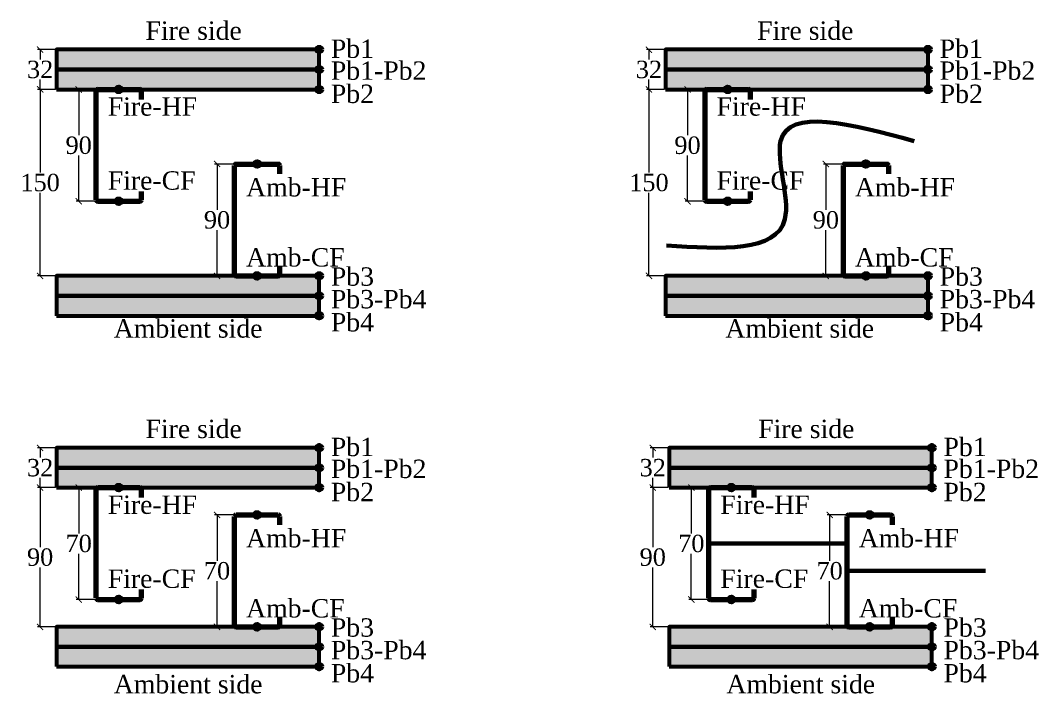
# Model space of a CAD drawing. Header units: millimetres. Extents: x 623 to 1535, y 50 to 1860.
# Drawn here: x 654 to 1473, y 50 to 592 of the extents above; entities that cross this region are included whole.
import ezdxf

# ---------------------------------------------------------------- set-up
doc = ezdxf.new("R2010")
doc.units = ezdxf.units.MM
doc.header["$PDMODE"] = 34
doc.layers.get('0').update_dxf_attribs({"lineweight": 9})
doc.layers.get('Defpoints').update_dxf_attribs({"color": 255})
doc.styles.get("Standard").update_dxf_attribs({"font": 'times.ttf'})
doc.linetypes.add('BATTING', pattern='A,0.00254,-2.54,[134,ltypeshp.shx,S=2.54,R=0,X=-2.54,Y=0],-5.08,[134,ltypeshp.shx,S=2.54,R=180,X=2.54,Y=0],-2.54', length=10.16254)
doc.dimstyles.new('Times new roman', dxfattribs={"dimtxt": 14, "dimasz": 5, "dimexe": 2, "dimexo": 1, "dimgap": 1, "dimtad": 0, "dimtih": 1, "dimtoh": 1, "dimtxsty": 'Standard', "dimblk": 'ARCHTICK', "dimcen": 0, "dimclrd": 256, "dimclre": 256, "dimadec": 0, "dimazin": 0, "dimtfac": 1, "dimtmove": 0, "dimatfit": 3, "dimfxl": 1, "dimlwd": -1, "dimlwe": -1, "dimarcsym": 0})

# ---------------------------------------------------------------- blocks, each defined once
blk = doc.blocks.new('Stud')
at = {"lineweight": 120}
for p, q in [((4630.24, 1668.85), (4630.24, 1756.35)), ((4631.49, 1757.6), (4665.24, 1757.6)), ((4666.49, 1756.35), (4666.49, 1749.6)), ((4666.49, 1675.6), (4666.49, 1668.85)), ((4631.49, 1667.6), (4665.24, 1667.6))]:
    blk.add_line(p, q, dxfattribs=at)
for centre, start, end in [((4631.49, 1756.35), 90, 180), ((4665.24, 1756.35), 0, 90), ((4631.49, 1668.85), 180, 270), ((4665.24, 1668.85), 270, 0)]:
    blk.add_arc(centre, 1.25, start, end, dxfattribs=at)
blk = doc.blocks.new('_ArchTick')
at = {"color": 0, "linetype": 'ByBlock', "const_width": 0.15}
blk.add_lwpolyline([(-0.5, -0.5), (0.5, 0.5)], dxfattribs=at)
blk = doc.blocks.new('*D154')
at = {"transparency": 16777216}
for p, q in [((715.29, 536.07), (698.95, 536.07)), ((700.95, 536.07), (700.95, 499.21)), ((700.95, 446.07), (700.95, 482.93)), ((715.29, 446.07), (698.95, 446.07))]:
    blk.add_line(p, q, dxfattribs=at)
at = {"layer": 'Defpoints', "color": 0, "lineweight": 53, "transparency": 16777216}
for p in [(716.29, 536.07), (700.95, 446.07), (716.29, 446.07)]:
    blk.add_point(p, dxfattribs=at)
at = {"transparency": 16777216, "xscale": 5, "yscale": 5, "zscale": 5}
for p, rotation in [((700.95, 536.07), 90), ((700.95, 446.07), 270)]:
    blk.add_blockref('_ArchTick', p, dxfattribs=dict(at, rotation=rotation))
at = {"color": 0, "lineweight": 53, "transparency": 16777216, "insert": (700.95, 491.07), "char_height": 14, "attachment_point": 5}
blk.add_mtext('90', dxfattribs=at)
blk = doc.blocks.new('*D155')
at = {"transparency": 16777216}
for p, q in [((826.62, 476.07), (810.27, 476.07)), ((812.27, 476.07), (812.27, 439.21)), ((812.27, 386.07), (812.27, 422.93)), ((826.62, 386.07), (810.27, 386.07))]:
    blk.add_line(p, q, dxfattribs=at)
at = {"layer": 'Defpoints', "color": 0, "lineweight": 53, "transparency": 16777216}
for p in [(827.62, 476.07), (812.27, 386.07), (827.62, 386.07)]:
    blk.add_point(p, dxfattribs=at)
at = {"transparency": 16777216, "xscale": 5, "yscale": 5, "zscale": 5}
for p, rotation in [((812.27, 476.07), 90), ((812.27, 386.07), 270)]:
    blk.add_blockref('_ArchTick', p, dxfattribs=dict(at, rotation=rotation))
at = {"color": 0, "lineweight": 53, "transparency": 16777216, "insert": (812.27, 431.07), "char_height": 14, "attachment_point": 5}
blk.add_mtext('90', dxfattribs=at)
blk = doc.blocks.new('*D156')
at = {"transparency": 16777216}
for p, q in [((682.17, 568.07), (667.9, 568.07)), ((669.9, 568.07), (669.9, 560.19)), ((669.9, 536.07), (669.9, 543.95)), ((682.17, 536.07), (667.9, 536.07))]:
    blk.add_line(p, q, dxfattribs=at)
at = {"layer": 'Defpoints', "color": 0, "lineweight": 53, "transparency": 16777216}
for p in [(683.17, 568.07), (669.9, 536.07), (683.17, 536.07)]:
    blk.add_point(p, dxfattribs=at)
at = {"transparency": 16777216, "xscale": 5, "yscale": 5, "zscale": 5}
for p, rotation in [((669.9, 568.07), 90), ((669.9, 536.07), 270)]:
    blk.add_blockref('_ArchTick', p, dxfattribs=dict(at, rotation=rotation))
at = {"color": 0, "lineweight": 53, "transparency": 16777216, "insert": (669.9, 552.07), "char_height": 14, "attachment_point": 5}
blk.add_mtext('32', dxfattribs=at)
blk = doc.blocks.new('*D153')
at = {"transparency": 16777216}
for p, q in [((682.17, 536.07), (667.9, 536.07)), ((669.9, 536.07), (669.9, 469.19)), ((669.9, 386.07), (669.9, 452.95)), ((682.17, 386.07), (667.9, 386.07))]:
    blk.add_line(p, q, dxfattribs=at)
at = {"layer": 'Defpoints', "color": 0, "lineweight": 53, "transparency": 16777216}
for p in [(683.17, 536.07), (669.9, 386.07), (683.17, 386.07)]:
    blk.add_point(p, dxfattribs=at)
at = {"transparency": 16777216, "xscale": 5, "yscale": 5, "zscale": 5}
for p, rotation in [((669.9, 536.07), 90), ((669.9, 386.07), 270)]:
    blk.add_blockref('_ArchTick', p, dxfattribs=dict(at, rotation=rotation))
at = {"color": 0, "lineweight": 53, "transparency": 16777216, "insert": (669.9, 461.07), "char_height": 14, "attachment_point": 5}
blk.add_mtext('150', dxfattribs=at)
blk = doc.blocks.new('*D220')
at = {"transparency": 16777216}
for p, q in [((1205.23, 536.07), (1188.88, 536.07)), ((1190.88, 536.07), (1190.88, 499.21)), ((1190.88, 446.07), (1190.88, 482.93)), ((1205.23, 446.07), (1188.88, 446.07))]:
    blk.add_line(p, q, dxfattribs=at)
at = {"layer": 'Defpoints', "color": 0, "lineweight": 53, "transparency": 16777216}
for p in [(1206.23, 536.07), (1190.88, 446.07), (1206.23, 446.07)]:
    blk.add_point(p, dxfattribs=at)
at = {"transparency": 16777216, "xscale": 5, "yscale": 5, "zscale": 5}
for p, rotation in [((1190.88, 536.07), 90), ((1190.88, 446.07), 270)]:
    blk.add_blockref('_ArchTick', p, dxfattribs=dict(at, rotation=rotation))
at = {"color": 0, "lineweight": 53, "transparency": 16777216, "insert": (1190.88, 491.07), "char_height": 14, "attachment_point": 5}
blk.add_mtext('90', dxfattribs=at)
blk = doc.blocks.new('*D221')
at = {"transparency": 16777216}
for p, q in [((1316.55, 476.07), (1300.21, 476.07)), ((1302.21, 476.07), (1302.21, 439.21)), ((1302.21, 386.07), (1302.21, 422.93)), ((1316.55, 386.07), (1300.21, 386.07))]:
    blk.add_line(p, q, dxfattribs=at)
at = {"layer": 'Defpoints', "color": 0, "lineweight": 53, "transparency": 16777216}
for p in [(1317.55, 476.07), (1302.21, 386.07), (1317.55, 386.07)]:
    blk.add_point(p, dxfattribs=at)
at = {"transparency": 16777216, "xscale": 5, "yscale": 5, "zscale": 5}
for p, rotation in [((1302.21, 476.07), 90), ((1302.21, 386.07), 270)]:
    blk.add_blockref('_ArchTick', p, dxfattribs=dict(at, rotation=rotation))
at = {"color": 0, "lineweight": 53, "transparency": 16777216, "insert": (1302.21, 431.07), "char_height": 14, "attachment_point": 5}
blk.add_mtext('90', dxfattribs=at)
blk = doc.blocks.new('*D222')
at = {"transparency": 16777216}
for p, q in [((1172.1, 568.07), (1157.83, 568.07)), ((1159.83, 568.07), (1159.83, 560.19)), ((1159.83, 536.07), (1159.83, 543.95)), ((1172.1, 536.07), (1157.83, 536.07))]:
    blk.add_line(p, q, dxfattribs=at)
at = {"layer": 'Defpoints', "color": 0, "lineweight": 53, "transparency": 16777216}
for p in [(1173.1, 568.07), (1159.83, 536.07), (1173.1, 536.07)]:
    blk.add_point(p, dxfattribs=at)
at = {"transparency": 16777216, "xscale": 5, "yscale": 5, "zscale": 5}
for p, rotation in [((1159.83, 568.07), 90), ((1159.83, 536.07), 270)]:
    blk.add_blockref('_ArchTick', p, dxfattribs=dict(at, rotation=rotation))
at = {"color": 0, "lineweight": 53, "transparency": 16777216, "insert": (1159.83, 552.07), "char_height": 14, "attachment_point": 5}
blk.add_mtext('32', dxfattribs=at)
blk = doc.blocks.new('*D223')
at = {"transparency": 16777216}
for p, q in [((1172.1, 536.07), (1157.83, 536.07)), ((1159.83, 536.07), (1159.83, 469.19)), ((1159.83, 386.07), (1159.83, 452.95)), ((1172.1, 386.07), (1157.83, 386.07))]:
    blk.add_line(p, q, dxfattribs=at)
at = {"layer": 'Defpoints', "color": 0, "lineweight": 53, "transparency": 16777216}
for p in [(1173.1, 536.07), (1159.83, 386.07), (1173.1, 386.07)]:
    blk.add_point(p, dxfattribs=at)
at = {"transparency": 16777216, "xscale": 5, "yscale": 5, "zscale": 5}
for p, rotation in [((1159.83, 536.07), 90), ((1159.83, 386.07), 270)]:
    blk.add_blockref('_ArchTick', p, dxfattribs=dict(at, rotation=rotation))
at = {"color": 0, "lineweight": 53, "transparency": 16777216, "insert": (1159.83, 461.07), "char_height": 14, "attachment_point": 5}
blk.add_mtext('150', dxfattribs=at)
blk = doc.blocks.new('*D224')
at = {"transparency": 16777216}
for p, q in [((715.29, 215.75), (698.95, 215.75)), ((700.95, 215.75), (700.95, 178.89)), ((700.95, 125.75), (700.95, 162.61)), ((715.29, 125.75), (698.95, 125.75))]:
    blk.add_line(p, q, dxfattribs=at)
at = {"layer": 'Defpoints', "color": 0, "lineweight": 53, "transparency": 16777216}
for p in [(716.29, 215.75), (700.95, 125.75), (716.29, 125.75)]:
    blk.add_point(p, dxfattribs=at)
at = {"transparency": 16777216, "xscale": 5, "yscale": 5, "zscale": 5}
for p, rotation in [((700.95, 215.75), 90), ((700.95, 125.75), 270)]:
    blk.add_blockref('_ArchTick', p, dxfattribs=dict(at, rotation=rotation))
at = {"color": 0, "lineweight": 53, "transparency": 16777216, "insert": (700.95, 170.75), "char_height": 14, "attachment_point": 5}
blk.add_mtext('70', dxfattribs=at)
blk = doc.blocks.new('*D225')
at = {"transparency": 16777216}
for p, q in [((826.62, 193.78), (810.27, 193.78)), ((812.27, 193.78), (812.27, 156.92)), ((812.27, 103.78), (812.27, 140.64)), ((826.62, 103.78), (810.27, 103.78))]:
    blk.add_line(p, q, dxfattribs=at)
at = {"layer": 'Defpoints', "color": 0, "lineweight": 53, "transparency": 16777216}
for p in [(827.62, 193.78), (812.27, 103.78), (827.62, 103.78)]:
    blk.add_point(p, dxfattribs=at)
at = {"transparency": 16777216, "xscale": 5, "yscale": 5, "zscale": 5}
for p, rotation in [((812.27, 193.78), 90), ((812.27, 103.78), 270)]:
    blk.add_blockref('_ArchTick', p, dxfattribs=dict(at, rotation=rotation))
at = {"color": 0, "lineweight": 53, "transparency": 16777216, "insert": (812.27, 148.78), "char_height": 14, "attachment_point": 5}
blk.add_mtext('70', dxfattribs=at)
blk = doc.blocks.new('*D226')
at = {"transparency": 16777216}
for p, q in [((682.17, 247.75), (667.9, 247.75)), ((669.9, 247.75), (669.9, 239.87)), ((669.9, 215.75), (669.9, 223.63)), ((682.17, 215.75), (667.9, 215.75))]:
    blk.add_line(p, q, dxfattribs=at)
at = {"layer": 'Defpoints', "color": 0, "lineweight": 53, "transparency": 16777216}
for p in [(683.17, 247.75), (669.9, 215.75), (683.17, 215.75)]:
    blk.add_point(p, dxfattribs=at)
at = {"transparency": 16777216, "xscale": 5, "yscale": 5, "zscale": 5}
for p, rotation in [((669.9, 247.75), 90), ((669.9, 215.75), 270)]:
    blk.add_blockref('_ArchTick', p, dxfattribs=dict(at, rotation=rotation))
at = {"color": 0, "lineweight": 53, "transparency": 16777216, "insert": (669.9, 231.75), "char_height": 14, "attachment_point": 5}
blk.add_mtext('32', dxfattribs=at)
blk = doc.blocks.new('*D227')
at = {"transparency": 16777216}
for p, q in [((682.17, 215.75), (667.9, 215.75)), ((669.9, 215.75), (669.9, 167.91)), ((669.9, 103.78), (669.9, 151.62)), ((682.17, 103.78), (667.9, 103.78))]:
    blk.add_line(p, q, dxfattribs=at)
at = {"layer": 'Defpoints', "color": 0, "lineweight": 53, "transparency": 16777216}
for p in [(683.17, 215.75), (669.9, 103.78), (683.17, 103.78)]:
    blk.add_point(p, dxfattribs=at)
at = {"transparency": 16777216, "xscale": 5, "yscale": 5, "zscale": 5}
for p, rotation in [((669.9, 215.75), 90), ((669.9, 103.78), 270)]:
    blk.add_blockref('_ArchTick', p, dxfattribs=dict(at, rotation=rotation))
at = {"color": 0, "lineweight": 53, "transparency": 16777216, "insert": (669.9, 159.76), "char_height": 14, "attachment_point": 5}
blk.add_mtext('90', dxfattribs=at)
blk = doc.blocks.new('*D232')
at = {"transparency": 16777216}
for p, q in [((1208.29, 215.75), (1191.94, 215.75)), ((1193.94, 215.75), (1193.94, 178.89)), ((1193.94, 125.75), (1193.94, 162.61)), ((1208.29, 125.75), (1191.94, 125.75))]:
    blk.add_line(p, q, dxfattribs=at)
at = {"layer": 'Defpoints', "color": 0, "lineweight": 53, "transparency": 16777216}
for p in [(1209.29, 215.75), (1193.94, 125.75), (1209.29, 125.75)]:
    blk.add_point(p, dxfattribs=at)
at = {"transparency": 16777216, "xscale": 5, "yscale": 5, "zscale": 5}
for p, rotation in [((1193.94, 215.75), 90), ((1193.94, 125.75), 270)]:
    blk.add_blockref('_ArchTick', p, dxfattribs=dict(at, rotation=rotation))
at = {"color": 0, "lineweight": 53, "transparency": 16777216, "insert": (1193.94, 170.75), "char_height": 14, "attachment_point": 5}
blk.add_mtext('70', dxfattribs=at)
blk = doc.blocks.new('*D233')
at = {"transparency": 16777216}
for p, q in [((1319.62, 193.78), (1303.27, 193.78)), ((1305.27, 193.78), (1305.27, 156.92)), ((1305.27, 103.78), (1305.27, 140.64)), ((1319.62, 103.78), (1303.27, 103.78))]:
    blk.add_line(p, q, dxfattribs=at)
at = {"layer": 'Defpoints', "color": 0, "lineweight": 53, "transparency": 16777216}
for p in [(1320.62, 193.78), (1305.27, 103.78), (1320.62, 103.78)]:
    blk.add_point(p, dxfattribs=at)
at = {"transparency": 16777216, "xscale": 5, "yscale": 5, "zscale": 5}
for p, rotation in [((1305.27, 193.78), 90), ((1305.27, 103.78), 270)]:
    blk.add_blockref('_ArchTick', p, dxfattribs=dict(at, rotation=rotation))
at = {"color": 0, "lineweight": 53, "transparency": 16777216, "insert": (1305.27, 148.78), "char_height": 14, "attachment_point": 5}
blk.add_mtext('70', dxfattribs=at)
blk = doc.blocks.new('*D234')
at = {"transparency": 16777216}
for p, q in [((1175.16, 247.75), (1160.9, 247.75)), ((1162.9, 247.75), (1162.9, 239.87)), ((1162.9, 215.75), (1162.9, 223.63)), ((1175.16, 215.75), (1160.9, 215.75))]:
    blk.add_line(p, q, dxfattribs=at)
at = {"layer": 'Defpoints', "color": 0, "lineweight": 53, "transparency": 16777216}
for p in [(1176.16, 247.75), (1162.9, 215.75), (1176.16, 215.75)]:
    blk.add_point(p, dxfattribs=at)
at = {"transparency": 16777216, "xscale": 5, "yscale": 5, "zscale": 5}
for p, rotation in [((1162.9, 247.75), 90), ((1162.9, 215.75), 270)]:
    blk.add_blockref('_ArchTick', p, dxfattribs=dict(at, rotation=rotation))
at = {"color": 0, "lineweight": 53, "transparency": 16777216, "insert": (1162.9, 231.75), "char_height": 14, "attachment_point": 5}
blk.add_mtext('32', dxfattribs=at)
blk = doc.blocks.new('*D235')
at = {"transparency": 16777216}
for p, q in [((1175.16, 215.75), (1160.9, 215.75)), ((1162.9, 215.75), (1162.9, 167.91)), ((1162.9, 103.78), (1162.9, 151.62)), ((1175.16, 103.78), (1160.9, 103.78))]:
    blk.add_line(p, q, dxfattribs=at)
at = {"layer": 'Defpoints', "color": 0, "lineweight": 53, "transparency": 16777216}
for p in [(1176.16, 215.75), (1162.9, 103.78), (1176.16, 103.78)]:
    blk.add_point(p, dxfattribs=at)
at = {"transparency": 16777216, "xscale": 5, "yscale": 5, "zscale": 5}
for p, rotation in [((1162.9, 215.75), 90), ((1162.9, 103.78), 270)]:
    blk.add_blockref('_ArchTick', p, dxfattribs=dict(at, rotation=rotation))
at = {"color": 0, "lineweight": 53, "transparency": 16777216, "insert": (1162.9, 159.76), "char_height": 14, "attachment_point": 5}
blk.add_mtext('90', dxfattribs=at)

msp = doc.modelspace()

# ---------------------------------------------------------------- hatches: boundary and pattern name
at = {"lineweight": 53, "true_color": 0xf7abae}
h = msp.add_hatch(color=241, dxfattribs=at)
h.dxf.hatch_style = 1
h.paths.add_polyline_path([(683.168, 568.07), (683.168, 552.07), (894.496, 552.07), (894.496, 568.07)])
at = {"lineweight": 53, "true_color": 0x2776bb}
h = msp.add_hatch(color=152, dxfattribs=at)
h.dxf.hatch_style = 1
h.paths.add_polyline_path([(896.799, 568.07, 1), (892.193, 568.07, 1)])
at = {"lineweight": 53, "true_color": 0xf7abae}
h = msp.add_hatch(color=241, dxfattribs=at)
h.dxf.hatch_style = 1
h.paths.add_polyline_path([(1173.101, 568.07), (1173.101, 552.07), (1384.429, 552.07), (1384.429, 568.07)])
at = {"lineweight": 53, "true_color": 0x2776bb}
h = msp.add_hatch(color=152, dxfattribs=at)
h.dxf.hatch_style = 1
h.paths.add_polyline_path([(1386.732, 568.07, 1), (1382.127, 568.07, 1)])
at = {"lineweight": 53, "true_color": 0xf7abae}
h = msp.add_hatch(color=241, dxfattribs=at)
h.dxf.hatch_style = 1
h.paths.add_polyline_path([(683.168, 552.07), (683.168, 536.07), (894.496, 536.07), (894.496, 552.07)])
at = {"lineweight": 53, "true_color": 0x2776bb}
h = msp.add_hatch(color=152, dxfattribs=at)
h.dxf.hatch_style = 1
h.paths.add_polyline_path([(896.799, 552.07, 1), (892.193, 552.07, 1)])
at = {"lineweight": 53, "true_color": 0xf7abae}
h = msp.add_hatch(color=241, dxfattribs=at)
h.dxf.hatch_style = 1
h.paths.add_polyline_path([(1173.101, 552.07), (1173.101, 536.07), (1384.429, 536.07), (1384.429, 552.07)])
at = {"lineweight": 53, "true_color": 0x2776bb}
h = msp.add_hatch(color=152, dxfattribs=at)
h.dxf.hatch_style = 1
h.paths.add_polyline_path([(1386.732, 552.07, 1), (1382.127, 552.07, 1)])
h = msp.add_hatch(color=152, dxfattribs=at)
h.dxf.hatch_style = 1
h.paths.add_polyline_path([(735.471, 536.07, 1), (730.865, 536.07, 1)])
h = msp.add_hatch(color=152, dxfattribs=at)
h.dxf.hatch_style = 1
h.paths.add_polyline_path([(896.799, 536.07, 1), (892.193, 536.07, 1)])
h = msp.add_hatch(color=152, dxfattribs=at)
h.dxf.hatch_style = 1
h.paths.add_polyline_path([(1225.404, 536.07, 1), (1220.799, 536.07, 1)])
h = msp.add_hatch(color=152, dxfattribs=at)
h.dxf.hatch_style = 1
h.paths.add_polyline_path([(1386.732, 536.07, 1), (1382.127, 536.07, 1)])
h = msp.add_hatch(color=152, dxfattribs=at)
h.dxf.hatch_style = 1
h.paths.add_polyline_path([(846.799, 476.07, 1), (842.193, 476.07, 1)])
h = msp.add_hatch(color=152, dxfattribs=at)
h.dxf.hatch_style = 1
h.paths.add_polyline_path([(1336.732, 476.07, 1), (1332.127, 476.07, 1)])
h = msp.add_hatch(color=152, dxfattribs=at)
h.dxf.hatch_style = 1
h.paths.add_polyline_path([(735.471, 446.07, 1), (730.865, 446.07, 1)])
h = msp.add_hatch(color=152, dxfattribs=at)
h.dxf.hatch_style = 1
h.paths.add_polyline_path([(1225.404, 446.07, 1), (1220.799, 446.07, 1)])
at = {"lineweight": 53, "true_color": 0xf7abae}
h = msp.add_hatch(color=241, dxfattribs=at)
h.dxf.hatch_style = 1
h.paths.add_polyline_path([(683.168, 386.07), (683.168, 370.07), (894.496, 370.07), (894.496, 386.07)])
at = {"lineweight": 53, "true_color": 0x2776bb}
h = msp.add_hatch(color=152, dxfattribs=at)
h.dxf.hatch_style = 1
h.paths.add_polyline_path([(846.799, 386.07, 1), (842.193, 386.07, 1)])
h = msp.add_hatch(color=152, dxfattribs=at)
h.dxf.hatch_style = 1
h.paths.add_polyline_path([(896.799, 386.07, 1), (892.193, 386.07, 1)])
at = {"lineweight": 53, "true_color": 0xf7abae}
h = msp.add_hatch(color=241, dxfattribs=at)
h.dxf.hatch_style = 1
h.paths.add_polyline_path([(1173.101, 386.07), (1173.101, 370.07), (1384.429, 370.07), (1384.429, 386.07)])
at = {"lineweight": 53, "true_color": 0x2776bb}
h = msp.add_hatch(color=152, dxfattribs=at)
h.dxf.hatch_style = 1
h.paths.add_polyline_path([(1336.732, 386.07, 1), (1332.127, 386.07, 1)])
h = msp.add_hatch(color=152, dxfattribs=at)
h.dxf.hatch_style = 1
h.paths.add_polyline_path([(1386.732, 386.07, 1), (1382.127, 386.07, 1)])
at = {"lineweight": 53, "true_color": 0xf7abae}
h = msp.add_hatch(color=241, dxfattribs=at)
h.dxf.hatch_style = 1
h.paths.add_polyline_path([(683.168, 370.07), (683.168, 354.07), (894.496, 354.07), (894.496, 370.07)])
at = {"lineweight": 53, "true_color": 0x2776bb}
h = msp.add_hatch(color=152, dxfattribs=at)
h.dxf.hatch_style = 1
h.paths.add_polyline_path([(896.799, 370.07, 1), (892.193, 370.07, 1)])
at = {"lineweight": 53, "true_color": 0xf7abae}
h = msp.add_hatch(color=241, dxfattribs=at)
h.dxf.hatch_style = 1
h.paths.add_polyline_path([(1173.101, 370.07), (1173.101, 354.07), (1384.429, 354.07), (1384.429, 370.07)])
at = {"lineweight": 53, "true_color": 0x2776bb}
h = msp.add_hatch(color=152, dxfattribs=at)
h.dxf.hatch_style = 1
h.paths.add_polyline_path([(1386.732, 370.07, 1), (1382.127, 370.07, 1)])
h = msp.add_hatch(color=152, dxfattribs=at)
h.dxf.hatch_style = 1
h.paths.add_polyline_path([(896.799, 354.07, 1), (892.193, 354.07, 1)])
h = msp.add_hatch(color=152, dxfattribs=at)
h.dxf.hatch_style = 1
h.paths.add_polyline_path([(1386.732, 354.07, 1), (1382.127, 354.07, 1)])
at = {"lineweight": 53, "true_color": 0xf7abae}
h = msp.add_hatch(color=241, dxfattribs=at)
h.dxf.hatch_style = 1
h.paths.add_polyline_path([(683.168, 247.753), (683.168, 231.753), (894.496, 231.753), (894.496, 247.753)])
at = {"lineweight": 53, "true_color": 0x2776bb}
h = msp.add_hatch(color=152, dxfattribs=at)
h.dxf.hatch_style = 1
h.paths.add_polyline_path([(896.799, 247.753, 1), (892.193, 247.753, 1)])
at = {"lineweight": 53, "true_color": 0xf7abae}
h = msp.add_hatch(color=241, dxfattribs=at)
h.dxf.hatch_style = 1
h.paths.add_polyline_path([(1176.164, 247.753), (1176.164, 231.753), (1387.492, 231.753), (1387.492, 247.753)])
at = {"lineweight": 53, "true_color": 0x2776bb}
h = msp.add_hatch(color=152, dxfattribs=at)
h.dxf.hatch_style = 1
h.paths.add_polyline_path([(1389.795, 247.753, 1), (1385.189, 247.753, 1)])
at = {"lineweight": 53, "true_color": 0xf7abae}
h = msp.add_hatch(color=241, dxfattribs=at)
h.dxf.hatch_style = 1
h.paths.add_polyline_path([(683.168, 231.753), (683.168, 215.753), (894.496, 215.753), (894.496, 231.753)])
at = {"lineweight": 53, "true_color": 0x2776bb}
h = msp.add_hatch(color=152, dxfattribs=at)
h.dxf.hatch_style = 1
h.paths.add_polyline_path([(896.799, 231.753, 1), (892.193, 231.753, 1)])
at = {"lineweight": 53, "true_color": 0xf7abae}
h = msp.add_hatch(color=241, dxfattribs=at)
h.dxf.hatch_style = 1
h.paths.add_polyline_path([(1176.164, 231.753), (1176.164, 215.753), (1387.492, 215.753), (1387.492, 231.753)])
at = {"lineweight": 53, "true_color": 0x2776bb}
h = msp.add_hatch(color=152, dxfattribs=at)
h.dxf.hatch_style = 1
h.paths.add_polyline_path([(1389.795, 231.753, 1), (1385.189, 231.753, 1)])
h = msp.add_hatch(color=152, dxfattribs=at)
h.dxf.hatch_style = 1
h.paths.add_polyline_path([(735.471, 215.753, 1), (730.865, 215.753, 1)])
h = msp.add_hatch(color=152, dxfattribs=at)
h.dxf.hatch_style = 1
h.paths.add_polyline_path([(896.799, 215.753, 1), (892.193, 215.753, 1)])
h = msp.add_hatch(color=152, dxfattribs=at)
h.dxf.hatch_style = 1
h.paths.add_polyline_path([(1228.467, 215.753, 1), (1223.861, 215.753, 1)])
h = msp.add_hatch(color=152, dxfattribs=at)
h.dxf.hatch_style = 1
h.paths.add_polyline_path([(1389.795, 215.753, 1), (1385.189, 215.753, 1)])
h = msp.add_hatch(color=152, dxfattribs=at)
h.dxf.hatch_style = 1
h.paths.add_polyline_path([(846.799, 193.777, 1), (842.193, 193.777, 1)])
h = msp.add_hatch(color=152, dxfattribs=at)
h.dxf.hatch_style = 1
h.paths.add_polyline_path([(1339.795, 193.777, 1), (1335.189, 193.777, 1)])
h = msp.add_hatch(color=152, dxfattribs=at)
h.dxf.hatch_style = 1
h.paths.add_polyline_path([(735.471, 125.753, 1), (730.865, 125.753, 1)])
h = msp.add_hatch(color=152, dxfattribs=at)
h.dxf.hatch_style = 1
h.paths.add_polyline_path([(1228.467, 125.753, 1), (1223.861, 125.753, 1)])
at = {"lineweight": 53, "true_color": 0xf7abae}
h = msp.add_hatch(color=241, dxfattribs=at)
h.dxf.hatch_style = 1
h.paths.add_polyline_path([(683.168, 103.777), (683.168, 87.777), (894.496, 87.777), (894.496, 103.777)])
at = {"lineweight": 53, "true_color": 0x2776bb}
h = msp.add_hatch(color=152, dxfattribs=at)
h.dxf.hatch_style = 1
h.paths.add_polyline_path([(846.799, 103.777, 1), (842.193, 103.777, 1)])
h = msp.add_hatch(color=152, dxfattribs=at)
h.dxf.hatch_style = 1
h.paths.add_polyline_path([(896.799, 103.777, 1), (892.193, 103.777, 1)])
at = {"lineweight": 53, "true_color": 0xf7abae}
h = msp.add_hatch(color=241, dxfattribs=at)
h.dxf.hatch_style = 1
h.paths.add_polyline_path([(1176.164, 103.777), (1176.164, 87.777), (1387.492, 87.777), (1387.492, 103.777)])
at = {"lineweight": 53, "true_color": 0x2776bb}
h = msp.add_hatch(color=152, dxfattribs=at)
h.dxf.hatch_style = 1
h.paths.add_polyline_path([(1339.795, 103.777, 1), (1335.189, 103.777, 1)])
h = msp.add_hatch(color=152, dxfattribs=at)
h.dxf.hatch_style = 1
h.paths.add_polyline_path([(1389.795, 103.777, 1), (1385.189, 103.777, 1)])
at = {"lineweight": 53, "true_color": 0xf7abae}
h = msp.add_hatch(color=241, dxfattribs=at)
h.dxf.hatch_style = 1
h.paths.add_polyline_path([(683.168, 87.777), (683.168, 71.777), (894.496, 71.777), (894.496, 87.777)])
at = {"lineweight": 53, "true_color": 0x2776bb}
h = msp.add_hatch(color=152, dxfattribs=at)
h.dxf.hatch_style = 1
h.paths.add_polyline_path([(896.799, 87.777, 1), (892.193, 87.777, 1)])
at = {"lineweight": 53, "true_color": 0xf7abae}
h = msp.add_hatch(color=241, dxfattribs=at)
h.dxf.hatch_style = 1
h.paths.add_polyline_path([(1176.164, 87.777), (1176.164, 71.777), (1387.492, 71.777), (1387.492, 87.777)])
at = {"lineweight": 53, "true_color": 0x2776bb}
h = msp.add_hatch(color=152, dxfattribs=at)
h.dxf.hatch_style = 1
h.paths.add_polyline_path([(1389.795, 87.777, 1), (1385.189, 87.777, 1)])
h = msp.add_hatch(color=152, dxfattribs=at)
h.dxf.hatch_style = 1
h.paths.add_polyline_path([(896.799, 71.777, 1), (892.193, 71.777, 1)])
h = msp.add_hatch(color=152, dxfattribs=at)
h.dxf.hatch_style = 1
h.paths.add_polyline_path([(1389.795, 71.777, 1), (1385.189, 71.777, 1)])

# ---------------------------------------------------------------- linework, layer by layer
at = {"lineweight": 53}
for points in [[(683.168, 552.07), (894.496, 552.07), (894.496, 568.07), (683.168, 568.07)], [(1173.101, 552.07), (1384.429, 552.07), (1384.429, 568.07), (1173.101, 568.07)], [(683.168, 536.07), (894.496, 536.07), (894.496, 552.07), (683.168, 552.07)], [(1173.101, 536.07), (1384.429, 536.07), (1384.429, 552.07), (1173.101, 552.07)], [(683.168, 370.07), (894.496, 370.07), (894.496, 386.07), (683.168, 386.07)], [(1173.101, 370.07), (1384.429, 370.07), (1384.429, 386.07), (1173.101, 386.07)], [(683.168, 354.07), (894.496, 354.07), (894.496, 370.07), (683.168, 370.07)], [(1173.101, 354.07), (1384.429, 354.07), (1384.429, 370.07), (1173.101, 370.07)], [(683.168, 231.753), (894.496, 231.753), (894.496, 247.753), (683.168, 247.753)], [(1176.164, 231.753), (1387.492, 231.753), (1387.492, 247.753), (1176.164, 247.753)], [(683.168, 215.753), (894.496, 215.753), (894.496, 231.753), (683.168, 231.753)], [(1176.164, 215.753), (1387.492, 215.753), (1387.492, 231.753), (1176.164, 231.753)], [(683.168, 87.777), (894.496, 87.777), (894.496, 103.777), (683.168, 103.777)], [(1176.164, 87.777), (1387.492, 87.777), (1387.492, 103.777), (1176.164, 103.777)], [(683.168, 71.777), (894.496, 71.777), (894.496, 87.777), (683.168, 87.777)], [(1176.164, 71.777), (1387.492, 71.777), (1387.492, 87.777), (1176.164, 87.777)]]:
    msp.add_lwpolyline(points, close=True, dxfattribs=at)
at = {"color": 177, "linetype": 'BATTING', "lineweight": 60, "ltscale": 2.5, "true_color": 0x293189}
for points in [[(1208.039, 170.753), (1319.367, 170.753)], [(1319.367, 148.777), (1430.695, 148.777)]]:
    msp.add_lwpolyline(points, dxfattribs=at)
at = {"lineweight": 53}
for centre in [(894.496, 568.07), (1384.429, 568.07), (894.496, 552.07), (1384.429, 552.07), (733.168, 536.07), (894.496, 536.07), (1223.101, 536.07), (1384.429, 536.07), (844.496, 476.07), (1334.429, 476.07), (733.168, 446.07), (1223.101, 446.07), (844.496, 386.07), (894.496, 386.07), (1334.429, 386.07), (1384.429, 386.07), (894.496, 370.07), (1384.429, 370.07), (894.496, 354.07), (1384.429, 354.07), (894.496, 247.753), (1387.492, 247.753), (894.496, 231.753), (1387.492, 231.753), (733.168, 215.753), (894.496, 215.753), (1226.164, 215.753), (1387.492, 215.753), (844.496, 193.777), (1337.492, 193.777), (733.168, 125.753), (1226.164, 125.753), (844.496, 103.777), (894.496, 103.777), (1337.492, 103.777), (1387.492, 103.777), (894.496, 87.777), (1387.492, 87.777), (894.496, 71.777), (1387.492, 71.777)]:
    msp.add_circle(centre, 2.303, dxfattribs=at)
at = {"color": 177, "linetype": 'BATTING', "lineweight": 60, "ltscale": 2.2, "true_color": 0x293189}
msp.add_spline([(1173.867, 410.479), (1269.216, 431.712), (1265.8, 494.541), (1373.361, 494.541)], degree=3, dxfattribs=at)

# ---------------------------------------------------------------- block references
at = {"lineweight": -3}
for p in [(-3915.202, -1221.533), (-3425.268, -1221.533), (-3915.202, -1541.85), (-3422.206, -1541.85)]:
    msp.add_blockref('Stud', p, dxfattribs=at)
at = {"color": 241, "lineweight": 53, "true_color": 0xf7abae}
for p in [(-3803.874, -1281.533), (-3313.94, -1281.533), (-3803.874, -1563.826), (-3310.878, -1563.826)]:
    msp.add_blockref('Stud', p, dxfattribs=at)

# ---------------------------------------------------------------- texts
at = {"lineweight": 53, "char_height": 14.7814, "attachment_point": 1}
for s, insert, width in [('Fire side', (754.678, 590.725), 75.73159), ('Fire side', (1246.858, 590.725), 75.73159), ('Pb1', (903.87, 576.216), 41.76421), ('Pb1', (1393.803, 576.216), 41.76421), ('Pb1-Pb2', (903.87, 558.599), 41.76421), ('Pb1-Pb2', (1393.803, 558.599), 41.76421), ('Pb2', (903.87, 539.933), 41.76421), ('Pb2', (1393.803, 539.933), 41.76421), ('Fire-HF', (724.316, 529.718), 41.76421), ('Fire-HF', (1214.249, 529.718), 41.76421), ('Fire-CF', (724.316, 470.209), 41.76421), ('Fire-CF', (1214.249, 470.209), 41.76421), ('Amb-HF', (835.644, 464.772), 41.76421), ('Amb-HF', (1325.578, 464.772), 41.76421), ('Amb-CF', (835.644, 408.377), 41.76421), ('Amb-CF', (1325.578, 408.377), 41.76421), ('Pb3', (903.87, 392.95), 41.76421), ('Pb3', (1393.803, 392.95), 41.76421), ('Pb3-Pb4', (903.87, 374.774), 41.76421), ('Pb3-Pb4', (1393.803, 374.774), 41.76421), ('Pb4', (903.87, 356.187), 41.76421), ('Pb4', (1393.803, 356.187), 41.76421), ('Ambient side', (729.172, 351.183), 120.25435), ('Ambient side', (1221.351, 351.183), 120.25435), ('Fire side', (754.678, 270.408), 75.73159), ('Fire side', (1247.674, 270.408), 75.73159), ('Pb1', (903.87, 255.899), 41.76421), ('Pb1', (1396.866, 255.899), 41.76421), ('Pb1-Pb2', (903.87, 238.282), 41.76421), ('Pb1-Pb2', (1396.866, 238.282), 41.76421), ('Pb2', (903.87, 219.616), 41.76421), ('Pb2', (1396.866, 219.616), 41.76421), ('Fire-HF', (724.316, 209.401), 41.76421), ('Fire-HF', (1217.312, 209.401), 41.76421), ('Amb-HF', (835.644, 182.479), 41.76421), ('Amb-HF', (1328.64, 182.479), 41.76421), ('Fire-CF', (724.316, 149.892), 41.76421), ('Fire-CF', (1217.312, 149.892), 41.76421), ('Amb-CF', (835.644, 126.084), 41.76421), ('Amb-CF', (1328.64, 126.084), 41.76421), ('Pb3', (903.87, 110.657), 41.76421), ('Pb3', (1396.866, 110.657), 41.76421), ('Pb3-Pb4', (903.87, 92.481), 41.76421), ('Pb3-Pb4', (1396.866, 92.481), 41.76421), ('Pb4', (903.87, 73.894), 41.76421), ('Pb4', (1396.866, 73.894), 41.76421), ('Ambient side', (729.172, 65.056), 120.25435), ('Ambient side', (1222.168, 65.056), 120.25435)]:
    msp.add_mtext(s, dxfattribs=dict(at, insert=insert, width=width))

# ---------------------------------------------------------------- dimensions: what is measured, and where the dimension line sits
at = {"lineweight": 53}
for base, p1, p2, picture, middle in [((669.901, 536.07), (683.168, 568.07), (683.168, 536.07), '*D156', (669.901, 552.07)), ((1159.834, 536.07), (1173.101, 568.07), (1173.101, 536.07), '*D222', (1159.834, 552.07)), ((669.901, 386.07), (683.168, 536.07), (683.168, 386.07), '*D153', (669.901, 461.07)), ((700.946, 446.07), (716.293, 536.07), (716.293, 446.07), '*D154', (700.946, 491.07)), ((1159.834, 386.07), (1173.101, 536.07), (1173.101, 386.07), '*D223', (1159.834, 461.07)), ((1190.879, 446.07), (1206.226, 536.07), (1206.226, 446.07), '*D220', (1190.879, 491.07)), ((669.901, 215.753), (683.168, 247.753), (683.168, 215.753), '*D226', (669.901, 231.753)), ((1162.897, 215.753), (1176.164, 247.753), (1176.164, 215.753), '*D234', (1162.897, 231.753))]:
    dim = msp.add_linear_dim(base=base, p1=p1, p2=p2, angle=90, dimstyle='Times new roman', dxfattribs=at)
    dim.commit()
    dim.dimension.update_dxf_attribs({"geometry": picture, "text_midpoint": middle})
for base, p1, p2, picture, middle in [((812.274, 386.07), (827.621, 476.07), (827.621, 386.07), '*D155', (812.274, 431.07)), ((1302.207, 386.07), (1317.554, 476.07), (1317.554, 386.07), '*D221', (1302.207, 431.07))]:
    dim = msp.add_linear_dim(base=base, p1=p1, p2=p2, angle=90, dimstyle='Times new roman', override={"dimtmove": 1}, dxfattribs=at)
    dim.commit()
    dim.dimension.update_dxf_attribs({"geometry": picture, "text_midpoint": middle})
for base, p1, p2, text, picture, middle in [((669.901, 103.777), (683.168, 215.753), (683.168, 103.777), '90', '*D227', (669.901, 159.765)), ((700.946, 125.753), (716.293, 215.753), (716.293, 125.753), '70', '*D224', (700.946, 170.753)), ((1162.897, 103.777), (1176.164, 215.753), (1176.164, 103.777), '90', '*D235', (1162.897, 159.765)), ((1193.942, 125.753), (1209.289, 215.753), (1209.289, 125.753), '70', '*D232', (1193.942, 170.753))]:
    dim = msp.add_linear_dim(base=base, p1=p1, p2=p2, angle=90, text=text, dimstyle='Times new roman', dxfattribs=at)
    dim.commit()
    dim.dimension.update_dxf_attribs({"geometry": picture, "text_midpoint": middle})
for base, p1, p2, picture, middle in [((812.274, 103.777), (827.621, 193.777), (827.621, 103.777), '*D225', (812.274, 148.777)), ((1305.27, 103.777), (1320.617, 193.777), (1320.617, 103.777), '*D233', (1305.27, 148.777))]:
    dim = msp.add_linear_dim(base=base, p1=p1, p2=p2, angle=90, text='70', dimstyle='Times new roman', override={"dimtmove": 1}, dxfattribs=at)
    dim.commit()
    dim.dimension.update_dxf_attribs({"geometry": picture, "text_midpoint": middle})

doc.saveas('drawing.dxf')
